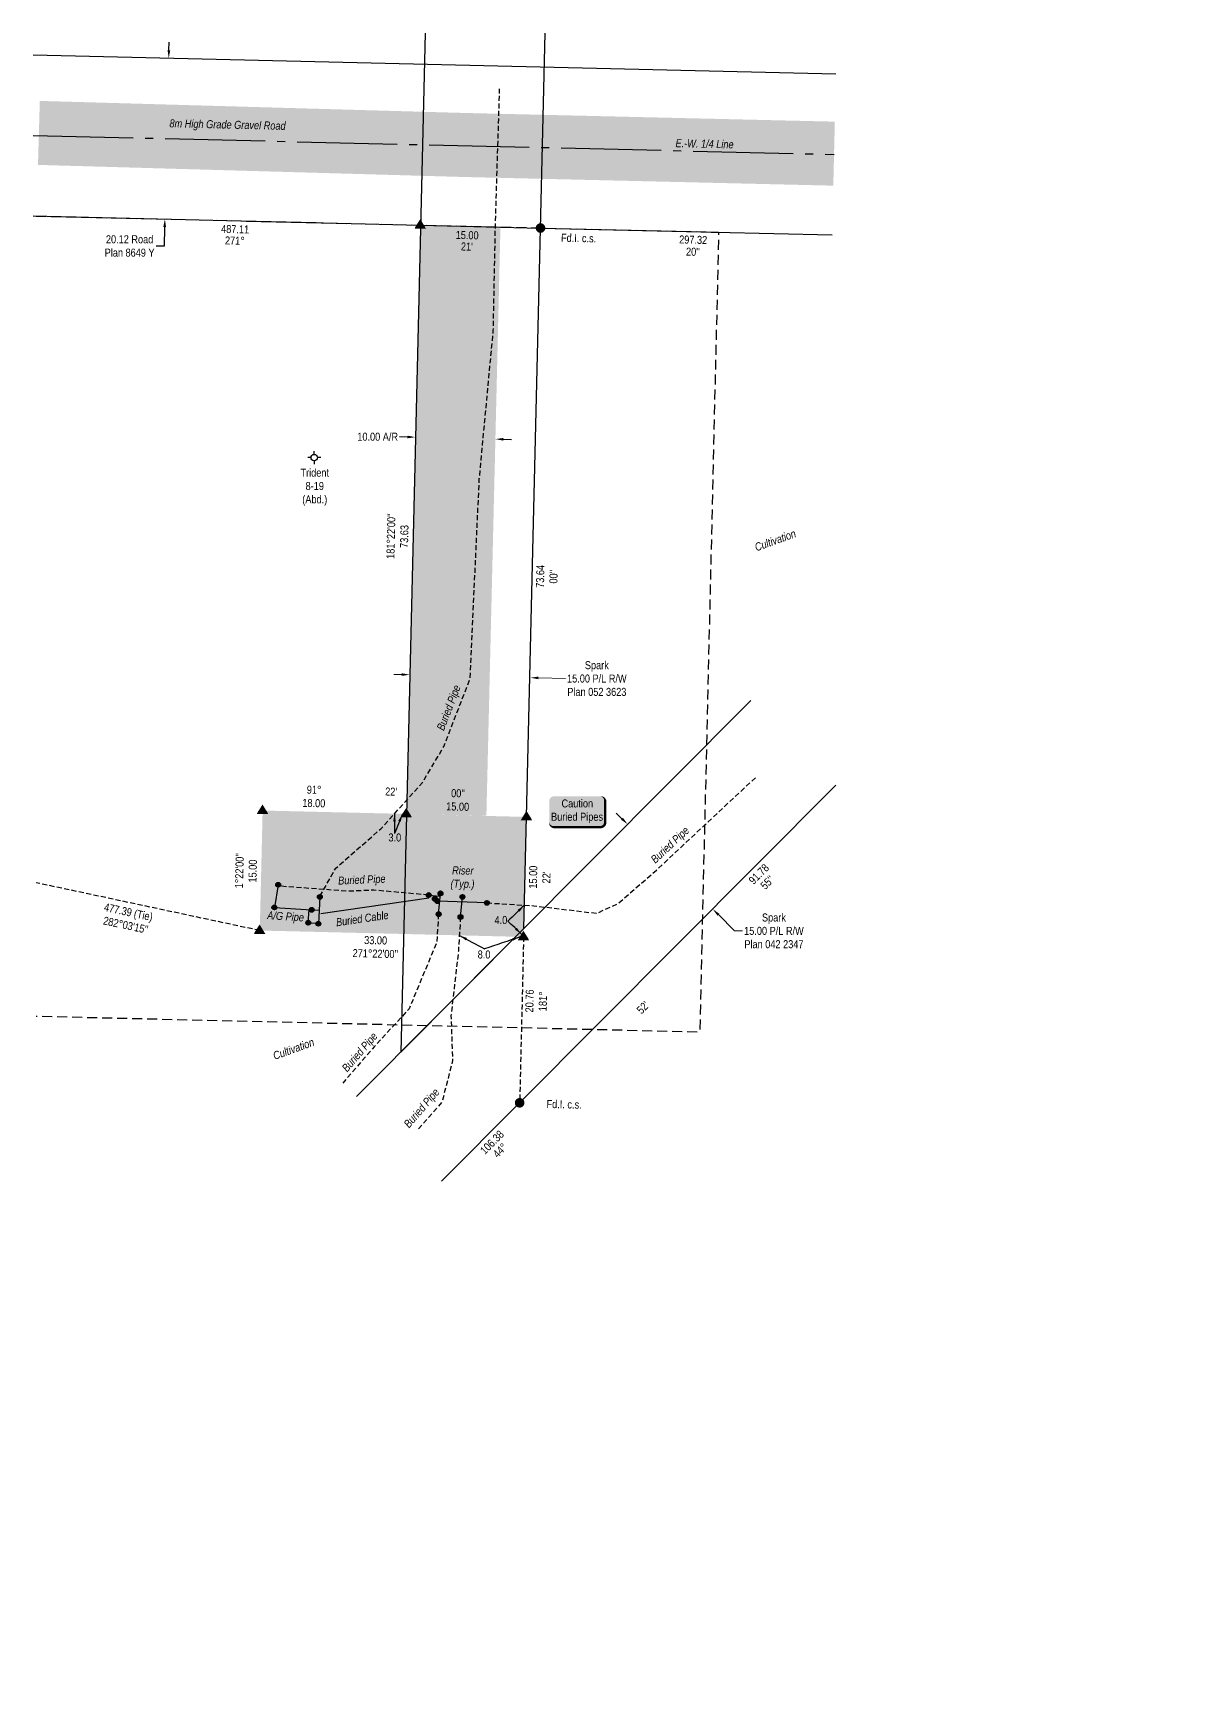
# Model space of a CAD drawing. Extents: x 363919 to 366884, y 5792785 to 5796363.
# Drawn here: x 365449 to 366884, y 5792785 to 5794865 of the extents above; entities that cross this region are included whole.
import ezdxf
from ezdxf.enums import TextEntityAlignment as Align

# ---------------------------------------------------------------- set-up
doc = ezdxf.new("R2010")
doc.units = 0
doc.header["$LTSCALE"] = 5
doc.header["$PDSIZE"] = 0.5
for name, pattern in [('foc-ACCESSROAD', [3.75, 2.5, -1.25]), ('foc-QUARTERLINE', [33, 25, -3, 2, -3]), ('foc-TIELINE', [1.875, 1.25, -0.625]), ('foc-TRAV', [1.875, 1.25, -0.625]), ('UG_PIPE', [1.875, 1.25, -0.625])]:
    doc.linetypes.add(name, pattern=pattern)
doc.layers.get('Defpoints').update_dxf_attribs({"color": 9})
for name, color, linetype in [('AS-CABLE', 224, 'foc-CABLE'), ('AS-PIPE-AG', 44, 'Continuous'), ('AS-PIPE-UG', 44, 'UG_PIPE'), ('AS-ROADS', 254, 'Continuous'), ('AS-SYMBOL', 7, 'Continuous'), ('DETAIL-T', 7, 'Continuous'), ('F-RW', 190, 'Continuous'), ('F-WS', 190, 'foc-ACCESSROAD'), ('F-WS-S', 190, 'Continuous'), ('L-BD', 7, 'Continuous'), ('L-MON', 1, 'Continuous'), ('L-SECQ', 8, 'foc-QUARTERLINE'), ('L-TIE', 7, 'foc-TIELINE'), ('L-TITLEDB', 4, 'Continuous'), ('L-TITLEDB-T', 4, 'Continuous'), ('P-PROPOSED-H', 21, 'Continuous'), ('P-TRAV', 4, 'foc-TRAV'), ('P-TXT', 4, 'Continuous'), ('T-WATER-H', 133, 'Continuous')]:
    doc.layers.add(name, color=color, linetype=linetype)
for name, color, linetype, lineweight in [('F-RW-T', 190, 'Continuous', 9), ('T-TEXT', 48, 'Continuous', 18), ('T-TIE-T', 201, 'Continuous', 18)]:
    doc.layers.add(name, color=color, linetype=linetype, lineweight=lineweight)
doc.styles.add('80', font='ARIALN.TTF', dxfattribs={"height": 10})
doc.styles.add('80CG', font='ARIALN.TTF', dxfattribs={"height": 10})
doc.styles.add('80L', font='ARIALN.TTF', dxfattribs={"height": 10})
doc.styles.add('80LS', font='ARIALNI.TTF', dxfattribs={"height": 10})
doc.styles.add('foc-LtypeFont', font='ARIALN.TTF', dxfattribs={"height": 7.35})
doc.linetypes.add('foc-CABLE', pattern='A,2,-1,["C",foc-LtypeFont,S=0.2,R=0,X=-0.625,Y=-0.75],-1.24,8', length=12.24)
doc.dimstyles.new('Compass 5 000', dxfattribs={"dimscale": 5, "dimtxt": 9, "dimasz": 2, "dimexe": 0.2, "dimexo": 0.0625, "dimgap": 0.5, "dimtad": 0, "dimtih": 1, "dimtoh": 1, "dimzin": 0, "dimdsep": 46, "dimtxsty": '80CG', "dimcen": 0.1, "dimse1": 1, "dimse2": 1, "dimclrd": 256, "dimclrt": 256, "dimaunit": 1, "dimadec": 4, "dimazin": 0, "dimtfac": 0.06, "dimtofl": 0, "dimtmove": 0, "dimatfit": 1, "dimfxl": 0.2, "dimtolj": 1, "dimtzin": 0, "dimlwd": -1, "dimarcsym": 0})

# ---------------------------------------------------------------- blocks, each defined once
blk = doc.blocks.new('*D436')
at = {"layer": 'Defpoints', "color": 0, "transparency": 16777216}
for p in [(365920.9, 5794126.7), (366071.8, 5794123), (365919.3, 5794063.5)]:
    blk.add_point(p, dxfattribs=at)
at = {"layer": 'F-RW-T', "transparency": 16777216}
for p, q in [((365909.4, 5794063.8), (365899.4, 5794064)), ((366080.2, 5794059.6), (366114.1, 5794058.7))]:
    blk.add_line(p, q, dxfattribs=at)
for points in [[(365909.4, 5794065.4), (365909.3, 5794062.1), (365919.3, 5794063.5)], [(366080.2, 5794061.2), (366080.2, 5794057.9), (366070.2, 5794059.8)]]:
    blk.add_solid(points, dxfattribs=at)
at = {"layer": 'F-RW-T', "transparency": 16777216, "insert": (366153.2, 5794058.7), "char_height": 10, "attachment_point": 5, "style": '80CG'}
blk.add_mtext('\\A1;Spark\\P15.00 P/L R/W\\PPlan 052 3623', dxfattribs=at)
blk = doc.blocks.new('RISER')
h = blk.add_hatch(color=255)
h.dxf.hatch_style = 1
edge = h.paths.add_edge_path()
edge.add_arc((0, 0), 0.7, 0, 360)
blk.add_hatch(color=48).paths.add_polyline_path([(0.58, -0.15), (-0.58, -0.15, 0.774597)])
at = {"color": 48}
blk.add_line((-0.58, -0.15), (0.58, -0.15), dxfattribs=at)
blk.add_circle((0, 0), 0.6, dxfattribs=at)
blk = doc.blocks.new('fdia')
at = {"color": 255, "const_width": 1}
blk.add_lwpolyline([(-0.5, 0, 1), (0.5, 0, 1)], format="xyb", close=True, dxfattribs=at)
blk = doc.blocks.new('Fdiaa')
blk.add_blockref('fdia', (0, 0))
blk = doc.blocks.new('fdib')
at = {"color": 1, "const_width": 1.6}
blk.add_lwpolyline([(-0.4, 0, 1), (0.4, 0, 1)], format="xyb", close=True, dxfattribs=at)
at = {"color": 1}
blk.add_circle((0, 0), 0.8, dxfattribs=at)
blk = doc.blocks.new('Fdibb')
blk.add_blockref('fdib', (0, 0))
blk = doc.blocks.new('fdicc')
for name in ['Fdibb', 'Fdiaa']:
    blk.add_blockref(name, (0, 0))
blk = doc.blocks.new('FDI')
blk.add_blockref('fdicc', (0, 0))
blk = doc.blocks.new('TRIA')
blk.add_hatch(color=255).paths.add_polyline_path([(-0.04, 1.52), (-1.47, -0.87), (1.39, -0.87)])
blk = doc.blocks.new('TRIAA')
blk.add_blockref('TRIA', (0, 0))
blk = doc.blocks.new('TRIB')
at = {"color": 1}
blk.add_lwpolyline([(-1.12, -0.67), (-0.04, 1.13), (1.04, -0.67)], close=True, dxfattribs=at)
blk = doc.blocks.new('TRIBB')
blk.add_blockref('TRIB', (0, 0))
blk = doc.blocks.new('TRICC')
for name in ['TRIAA', 'TRIBB']:
    blk.add_blockref(name, (0, 0))
blk = doc.blocks.new('plspike')
blk.add_blockref('TRICC', (0, 0))
blk = doc.blocks.new('GABD')
for p, q in [((-0.81, 0), (-1.62, 0)), ((0, 0.81), (0, 1.62)), ((1.62, 0), (0.81, 0)), ((0, -0.81), (0, -1.62))]:
    blk.add_line(p, q)
blk.add_circle((0, 0), 0.8)
blk = doc.blocks.new('*D437')
at = {"layer": 'Defpoints', "color": 0, "transparency": 16777216}
for p in [(365926.5, 5794360.4), (365918.2, 5794013), (366018.1, 5794010.6)]:
    blk.add_point(p, dxfattribs=at)
at = {"layer": 'P-TXT', "transparency": 16777216}
for p, q in [((365916.5, 5794360.6), (365906.5, 5794360.9)), ((366036.4, 5794357.8), (366046.4, 5794357.5))]:
    blk.add_line(p, q, dxfattribs=at)
for points in [[(365916.6, 5794362.3), (365916.5, 5794359), (365926.5, 5794360.4)], [(366036.4, 5794359.4), (366036.4, 5794356.1), (366026.4, 5794358)]]:
    blk.add_solid(points, dxfattribs=at)
at = {"layer": 'P-TXT', "transparency": 16777216, "insert": (365879.3, 5794360.9), "char_height": 10, "attachment_point": 5, "style": '80CG'}
blk.add_mtext('\\A1;10.00 A/R', dxfattribs=at)
blk = doc.blocks.new('*U439')
h = blk.add_hatch(color=50)
edge = h.paths.add_edge_path()
edge.add_line((-29, -20), (29, -20))
edge.add_arc((29, -14), 6, 270, 360)
edge.add_line((35, -14), (35, 12.5))
edge.add_arc((29, 12.5), 6, 0, 90)
edge.add_line((29, 18.5), (-29, 18.5))
edge.add_arc((-29, 12.5), 6, 90, 180)
edge.add_line((-35, 12.5), (-35, -14))
edge.add_arc((-29, -14), 6, 180, 270)
at = {"color": 240, "flags": 128}
blk.add_lwpolyline([(-29, -20, 3, 3, 0), (29, -20, 3, 3, 0.414214), (35, -14, 3, 3, 0), (35, 12.5, 3, 0, 0.414214), (29, 18.5, 0, 0, 0), (-29, 18.5, 0, 0, 0.414214), (-35, 12.5, 0, 0, 0), (-35, -14, 0, 3, 0.414214)], format="xyseb", close=True, dxfattribs=at)
at = {"color": 240, "style": '80'}
blk.add_attdef('ENTER_TEXT_001', (-26.8, -4.9), '', height=10, dxfattribs=at)
blk = doc.blocks.new('*D440')
at = {"layer": 'Defpoints', "color": 0, "transparency": 16777216}
for p in [(366131.8, 5793816.4), (366298, 5793770.7), (366238, 5793710.5)]:
    blk.add_point(p, dxfattribs=at)
at = {"layer": 'F-RW-T', "transparency": 16777216}
for p, q in [((366184.6, 5793883.6), (366177.5, 5793890.7)), ((366305.1, 5793763.7), (366325.4, 5793743.4)), ((366325.4, 5793743.4), (366335.4, 5793743.4))]:
    blk.add_line(p, q, dxfattribs=at)
for points in [[(366185.8, 5793884.8), (366183.4, 5793882.5), (366191.7, 5793876.6)], [(366306.2, 5793764.8), (366303.9, 5793762.5), (366298, 5793770.7)]]:
    blk.add_solid(points, dxfattribs=at)
at = {"layer": 'F-RW-T', "transparency": 16777216, "insert": (366374.5, 5793743.4), "char_height": 10, "attachment_point": 5, "style": '80CG'}
blk.add_mtext('\\A1;Spark\\P15.00 P/L R/W\\PPlan 042 2347', dxfattribs=at)
blk = doc.blocks.new('*D468')
at = {"layer": 'Defpoints', "color": 0, "transparency": 16777216}
for p in [(365568.6, 5794835.3), (365563.8, 5794634.1), (365613.4, 5794632.9)]:
    blk.add_point(p, dxfattribs=at)
at = {"layer": 'L-TITLEDB-T', "transparency": 16777216}
for p, q in [((365618.4, 5794844.1), (365618.6, 5794854.1)), ((365613.1, 5794622.9), (365612.6, 5794599.3)), ((365612.6, 5794599.3), (365602.6, 5794599.3))]:
    blk.add_line(p, q, dxfattribs=at)
for points in [[(365616.7, 5794844.1), (365620.1, 5794844), (365618.2, 5794834.1)], [(365611.4, 5794622.9), (365614.8, 5794622.9), (365613.4, 5794632.9)]]:
    blk.add_solid(points, dxfattribs=at)
at = {"layer": 'L-TITLEDB-T', "transparency": 16777216, "insert": (365569.3, 5794599.3), "char_height": 10, "attachment_point": 5, "style": '80CG'}
blk.add_mtext('\\A1;20.12 Road\\PPlan 8649 Y', dxfattribs=at)

msp = doc.modelspace()

# ---------------------------------------------------------------- hatches: boundary and pattern name
at = {"layer": 'AS-ROADS'}
h = msp.add_hatch(color=256, dxfattribs=at)
h.dxf.hatch_style = 1
edge = h.paths.add_edge_path()
edge.add_line((366448.705, 5794674.723), (366450.597, 5794754.701))
edge.add_line((366450.597, 5794754.701), (365989.146, 5794765.527))
edge.add_line((365989.146, 5794765.527), (365457.075, 5794780.624))
edge.add_line((365457.075, 5794780.624), (365454.806, 5794700.656))
edge.add_line((365454.806, 5794700.656), (365986.976, 5794685.556))
edge.add_arc((365988.11, 5794725.54), 40, 268.374701, 268.656024)
edge.add_line((365987.172, 5794685.551), (366448.705, 5794674.723))
at = {"layer": 'P-PROPOSED-H'}
h = msp.add_hatch(color=256, dxfattribs=at)
h.dxf.hatch_style = 1
h.paths.add_polyline_path([(366032.755, 5794623.025), (366015.162, 5793887.18), (365915.19, 5793889.57), (365932.78, 5794625.26)])
h = msp.add_hatch(color=256, dxfattribs=at)
h.dxf.hatch_style = 1
h.paths.add_polyline_path([(366065.35, 5793885.83), (365915.19, 5793889.57), (365735.54, 5793893.82), (365731.98, 5793743.85), (365911.82, 5793739.56), (366061.7, 5793735.84)])
at = {"layer": 'T-WATER-H'}
h = msp.add_hatch(color=256, dxfattribs=at)
h.dxf.hatch_style = 1
h.paths.add_polyline_path([(366872.823, 5792785.116), (366873.58, 5792786.639)])
h = msp.add_hatch(color=256, dxfattribs=at)
h.dxf.hatch_style = 1
h.paths.add_polyline_path([(366874.546, 5792787.868), (366873.58, 5792786.639)])
h = msp.add_hatch(color=256, dxfattribs=at)
h.dxf.hatch_style = 1
h.paths.add_polyline_path([(366874.546, 5792787.868), (366875.929, 5792788.508)])
h = msp.add_hatch(color=256, dxfattribs=at)
h.dxf.hatch_style = 1
h.paths.add_polyline_path([(366880.49, 5792790.039), (366875.929, 5792788.508)])
h = msp.add_hatch(color=256, dxfattribs=at)
h.dxf.hatch_style = 1
h.paths.add_polyline_path([(366880.49, 5792790.039), (366882.39, 5792790.093)])
h = msp.add_hatch(color=256, dxfattribs=at)
h.dxf.hatch_style = 1
h.paths.add_polyline_path([(366884.105, 5792789.642), (366882.39, 5792790.093)])

# ---------------------------------------------------------------- linework, layer by layer
at = {"layer": 'AS-CABLE', "flags": 128}
msp.add_lwpolyline([(365808.21, 5793765), (365943.42, 5793784.66)], dxfattribs=at)
at = {"layer": 'AS-PIPE-AG'}
msp.add_line((366015.83, 5793778.4), (365953.99, 5793780.52), dxfattribs=at)
at = {"layer": 'AS-PIPE-AG', "flags": 128}
for points in [[(365754.91, 5793801.06), (365750.22, 5793772.7), (365796.79, 5793769.77)], [(365807.01, 5793785.9), (365805.17, 5793752.38), (365792.55, 5793753.54), (365793.584, 5793769.972)], [(365942.91, 5793788.26), (365957.551, 5793786.945)], [(365950.68, 5793783.44), (365957.184, 5793782.856)], [(365955.52, 5793764.33), (365957.85, 5793790.27)], [(365982.85, 5793760.4), (365985.23, 5793785.87)], [(365796.79, 5793769.77), (365806.097, 5793769.259)]]:
    msp.add_lwpolyline(points, dxfattribs=at)
at = {"layer": 'AS-PIPE-UG', "flags": 128}
for points in [[(365807.1, 5793786.61), (365826.84, 5793821.8), (365883.37, 5793871.07), (365935.53, 5793928.99), (365961.97, 5793973.85), (365994.85, 5794058.83), (366006.34, 5794308.14), (366023.82, 5794493.53), (366026.57, 5794629.65), (366031.75, 5794795.65)], [(366015.83, 5793778.4), (366074.35, 5793774.8), (366153, 5793765.42), (366179.17, 5793777.23), (366227.85, 5793819.49), (366353.11, 5793936.49)], [(365942.91, 5793788.26), (365874.69, 5793794.24), (365842.41, 5793792.89), (365756.82, 5793799.29)], [(365955.52, 5793764.33), (365953.16, 5793729.41), (365918.59, 5793646.11), (365874.93, 5793598.5), (365835.775, 5793553.148)], [(365982.81, 5793760.8), (365980.17, 5793718.19), (365970.92, 5793637.61), (365972.92, 5793581.34), (365959.67, 5793529.36), (365930.08, 5793495.91)]]:
    msp.add_lwpolyline(points, dxfattribs=at)
at = {"layer": 'F-RW', "flags": 128}
for points in [[(365908.2, 5793591.991), (366061.956, 5793746.351), (366088.601, 5794865.136)], [(365938.573, 5794865.136), (365908.2, 5793591.991)], [(365852.729, 5793536.27), (365950.468, 5793634.45), (366345.746, 5794031.192)], [(366452.008, 5793925.323), (366056.73, 5793528.58), (365959.033, 5793430.443)]]:
    msp.add_lwpolyline(points, dxfattribs=at)
at = {"layer": 'F-WS', "flags": 128}
msp.add_lwpolyline([(365452.486, 5794636.749), (366305.389, 5794616.577), (366281.744, 5793616.856), (365452.486, 5793636.47)], dxfattribs=at)
at = {"layer": 'L-SECQ'}
msp.add_line((365448.928, 5794737.462), (366449.629, 5794713.793), dxfattribs=at)
at = {"layer": 'L-TIE'}
msp.add_line((365731.98, 5793743.85), (365452.486, 5793803.534), dxfattribs=at)
at = {"layer": 'L-TITLEDB', "flags": 128}
for points in [[(365448.928, 5794838.09), (366452.008, 5794814.365)], [(365448.928, 5794636.833), (365932.78, 5794625.26), (366082.81, 5794621.78), (366447.25, 5794613.222)]]:
    msp.add_lwpolyline(points, dxfattribs=at)
at = {"layer": 'P-TRAV'}
msp.add_line((366061.7, 5793735.84), (366056.73, 5793528.58), dxfattribs=at)

# ---------------------------------------------------------------- block references
at = {"layer": 'AS-SYMBOL', "xscale": 5.000000000000004, "yscale": 5.000000000000004, "zscale": 5.000000000000004}
for p in [(365754.91, 5793801.06), (365943.11, 5793788.22), (365957.85, 5793790.27), (365750.22, 5793772.7), (365796.79, 5793769.77), (365807.01, 5793785.9), (365950.68, 5793783.44), (365953.99, 5793780.52), (365985.23, 5793785.87), (366015.83, 5793778.4), (365792.55, 5793753.54), (365805.17, 5793752.38), (365955.52, 5793764.33), (365982.81, 5793760.8)]:
    msp.add_blockref('RISER', p, dxfattribs=at)
at = {"layer": 'DETAIL-T'}
ref = msp.add_blockref('*U439', (366128.673, 5793893.086), dxfattribs=at)
ref.add_attrib('ENTER_TEXT_001', 'Caution', (366109.062, 5793897.719), dxfattribs={"layer": '0', "color": 240, "height": 10, "style": '80'})
ref.add_attrib('ENTER_TEXT_002', 'Buried Pipes', (366095.995, 5793881.052), dxfattribs={"layer": '0', "color": 240, "height": 10, "style": '80'})
at = {"layer": 'F-WS-S', "color": 2, "xscale": 5.000000000000004, "yscale": 5.000000000000004, "zscale": 5.000000000000004}
msp.add_blockref('GABD', (365800.004, 5794334.865), dxfattribs=at)
at = {"layer": 'L-MON'}
for name, p, xscale, yscale, zscale in [('plspike', (365932.78, 5794625.26), 5.000000000000004, 5.000000000000004, 5.000000000000004), ('FDI', (366082.81, 5794621.78), 5.000000000000004, 5.000000000000004, 5.000000000000004), ('plspike', (365735.54, 5793893.82), 5.000000000000004, 5.000000000000004, 5.000000000000004), ('plspike', (365915.19, 5793889.57), 5.000000000000004, 5.000000000000004, 5.000000000000004), ('plspike', (366065.35, 5793885.83), 5.000000000000004, 5.000000000000004, 5.000000000000004), ('plspike', (365731.98, 5793743.85), 5.000000000000004, 5.000000000000004, 5.000000000000004), ('plspike', (366061.7, 5793735.84), 4.998503985000002, 4.998503985000002, 4.998503985000002), ('FDI', (366056.73, 5793528.58), 5.000000000000004, 5.000000000000004, 5.000000000000004)]:
    msp.add_blockref(name, p, dxfattribs=dict(at, xscale=xscale, yscale=yscale, zscale=zscale))

# ---------------------------------------------------------------- texts
at = {"layer": 'AS-CABLE', "insert": (365859.954, 5793758.683), "char_height": 10, "attachment_point": 5, "rotation": 8.273026, "style": '80CG'}
msp.add_mtext('\\A1;{\\fArial Narrow|b0|i1|c0|p34;Buried Cable}', dxfattribs=at)
at = {"layer": 'AS-PIPE-UG', "char_height": 10, "attachment_point": 5, "style": '80CG'}
for s, insert, rotation in [('\\A1;{\\fArial Narrow|b0|i1|c0|p34;Buried Pipe}', (365969.41, 5794021.826), 68.84782), ('\\A1;{\\fArial Narrow|b0|i1|c0|p34;Buried Pipe}', (366245.566, 5793849.925), 43.047223), ('\\A1;{\\fArial Narrow|b0|i1|c0|p34;Buried Pipe}', (365859.55, 5793805.927), 2.394803), ('\\A1;{\\fArial Narrow|b0|i1|c0|p34;A/G Pipe}', (365764.198, 5793760.155), 356.399922), ('\\A1;{\\fArial Narrow|b0|i1|c0|p34;Buried Pipe}', (365857.902, 5793591.039), 49.193931), ('\\A1;{\\fArial Narrow|b0|i1|c0|p34;Buried Pipe}', (365935.246, 5793521.081), 49.193931)]:
    msp.add_mtext(s, dxfattribs=dict(at, insert=insert, rotation=rotation))
at = {"layer": 'F-WS', "insert": (365800.678, 5794297.888), "char_height": 10, "attachment_point": 5, "style": '80CG'}
msp.add_mtext('\\A1;Trident\\P8-19\\P(Abd.)', dxfattribs=at)
at = {"layer": 'L-BD', "color": 2, "style": '80L'}
for s, height, rotation, p in [('487.11', 10, 358.6436, (365701.183, 5794620.332)), ('271°', 10, 358.6436, (365700.845, 5794606.086)), ('15.00', 10, 358.6436, (365991.117, 5794612.901)), ("21'", 10, 358.6436, (365990.779, 5794598.655)), ('297.32', 10, 358.6463, (366273.571, 5794607.137)), ("20''", 10, 358.6463, (366273.216, 5794592.141)), ('91.78', 9.997, 45.106, (366355.612, 5793814.456)), ("55''", 9.997, 45.106, (366366.235, 5793803.872)), ("52'", 9.997, 45.1182, (366210.749, 5793647.629)), ('106.38', 9.997, 45.1288, (366022.122, 5793479.217)), ('44°', 9.997, 45.1288, (366032.218, 5793469.166))]:
    msp.add_text(s, height=height, rotation=rotation, dxfattribs=at).set_placement(p, align=Align.MIDDLE)
at = {"layer": 'L-BD', "color": 2, "char_height": 10, "attachment_point": 2, "style": '80L'}
for s, insert, width, rotation in [("181°22'00''\\P73.63", (365890.844, 5794236.828), 56.99934, 88.6436), ("73.64 \\P00''", (366077.381, 5794186.562), 56.99934, 88.6436), ('91°\\P18.00', (365800.032, 5793924.794), 56.99934, 358.6436), ("22'", (365896.246, 5793922.485), 14.47244, 358.6436), ("00''\\P15.00", (365979.807, 5793920.419), 56.99934, 358.6436), ("1°22'00''\\P15.00", (365701.456, 5793818.683), 56.99934, 88.6436), ("15.00\\P22'", (366068.522, 5793810.714), 56.99934, 88.6436), ("33.00\\P271°22'00''", (365876.868, 5793736.694), 56.99934, 358.6436), ('20.76\\P181°', (366064.079, 5793655.958), 56.99934, 88.6436)]:
    msp.add_mtext(s, dxfattribs=dict(at, insert=insert, width=width, rotation=rotation))
at = {"layer": 'L-BD', "insert": (365568.902, 5793771.832), "char_height": 9.99701, "width": 61.15264, "attachment_point": 2, "rotation": 347.946, "style": '80L'}
msp.add_mtext("477.39 (Tie)\\P282{\\fArial|b0|i0|c0|p34;°}03'15''", dxfattribs=at)
at = {"layer": 'L-MON', "char_height": 10, "attachment_point": 5, "rotation": 358.726834, "style": '80CG'}
for insert in [(366130.439, 5794609.149), (366112.303, 5793526.619)]:
    msp.add_mtext('\\A1;Fd.I. c.s.', dxfattribs=dict(at, insert=insert))
at = {"layer": 'L-SECQ', "insert": (366287.823, 5794726.975), "char_height": 10, "attachment_point": 5, "rotation": 358.726834, "style": '80CG'}
msp.add_mtext('\\A1;{\\fArial Narrow|b0|i1|c0|p34;E.-W. 1/4 Line}', dxfattribs=at)
at = {"layer": 'T-TEXT', "style": '80LS'}
for p in [(366376.207, 5794231.516), (365774.192, 5793595.962)]:
    msp.add_text('Cultivation', height=10, rotation=20, dxfattribs=at).set_placement(p, align=Align.MIDDLE_CENTER)
at = {"layer": 'T-TEXT', "char_height": 10, "attachment_point": 5, "style": '80CG'}
for s, insert, rotation in [('\\A1;{\\fArial Narrow|b0|i1|c0|p34;8m High Grade Gravel Road}', (365691.664, 5794749.517), 358.726834), ('\\A1;{\\fArial Narrow|b0|i1|c0|p34;Riser\\P(Typ.)}', (365985.51, 5793809.057), 358.630346)]:
    msp.add_mtext(s, dxfattribs=dict(at, insert=insert, rotation=rotation))
at = {"layer": 'T-TIE-T', "char_height": 9.997, "attachment_point": 5, "rotation": 359.840924, "style": '80CG'}
for s, insert in [('\\A1;3.0', (365900.735, 5793860.124)), ('\\A1;4.0', (366033.31, 5793756.889)), ('\\A1;8.0', (366012.255, 5793713.834))]:
    msp.add_mtext(s, dxfattribs=dict(at, insert=insert))

# ---------------------------------------------------------------- dimensions: what is measured, and where the dimension line sits
at = {"layer": 'F-RW-T'}
dim = msp.add_linear_dim(base=(365919.349, 5794063.52), p1=(366071.763, 5794122.952), p2=(365920.905, 5794126.668), angle=178.58907, text='Spark\\P15.00 P/L R/W\\PPlan 052 3623', dimstyle='Compass 5 000', dxfattribs=at)
dim.commit()
dim.dimension.update_dxf_attribs({"geometry": '*D436', "text_midpoint": (366153.217, 5794058.723), "dimtype": 161})
at = {"layer": 'F-RW-T', "color": 2}
dim = msp.add_linear_dim(base=(366297.968, 5793770.712), p1=(366131.754, 5793816.408), p2=(366238.016, 5793710.538), angle=315.105969, text='Spark\\P15.00 P/L R/W\\PPlan 042 2347', dimstyle='Compass 5 000', dxfattribs=at)
dim.commit()
dim.dimension.update_dxf_attribs({"geometry": '*D440', "text_midpoint": (366374.508, 5793743.358), "dimtype": 161})
at = {"layer": 'L-TITLEDB-T'}
dim = msp.add_linear_dim(base=(365613.353, 5794632.901), p1=(365568.607, 5794835.259), p2=(365563.795, 5794634.086), angle=268.629794, text='20.12 Road\\PPlan 8649 Y', dimstyle='Compass 5 000', dxfattribs=at)
dim.commit()
dim.dimension.update_dxf_attribs({"geometry": '*D468', "text_midpoint": (365569.324, 5794599.349), "dimtype": 161})
at = {"layer": 'P-TXT'}
dim = msp.add_linear_dim(base=(365926.532, 5794360.394), p1=(366018.112, 5794010.581), p2=(365918.243, 5794012.964), angle=178.633379, text='10.00 A/R', dimstyle='Compass 5 000', dxfattribs=at)
dim.commit()
dim.dimension.update_dxf_attribs({"geometry": '*D437', "text_midpoint": (365879.256, 5794360.871), "dimtype": 161})

# ---------------------------------------------------------------- leaders
at = {"layer": 'T-TIE-T', "color": 2, "path_type": 1}
for points in [[(365900.347, 5793889.921), (365900.308, 5793864.989)], [(365910.388, 5793889.602), (365900.308, 5793864.989)], [(366062.666, 5793775.519), (366042.006, 5793755.629)], [(366059.109, 5793739.354), (366042.006, 5793755.629)], [(365981.387, 5793737.833), (366012.789, 5793720.783)], [(366057.348, 5793735.953), (366012.789, 5793720.783)]]:
    msp.add_leader(points, dimstyle='Compass 5 000', override={"dimgap": 0.5, "dimtad": 0}, dxfattribs=at)

doc.saveas('drawing.dxf')
